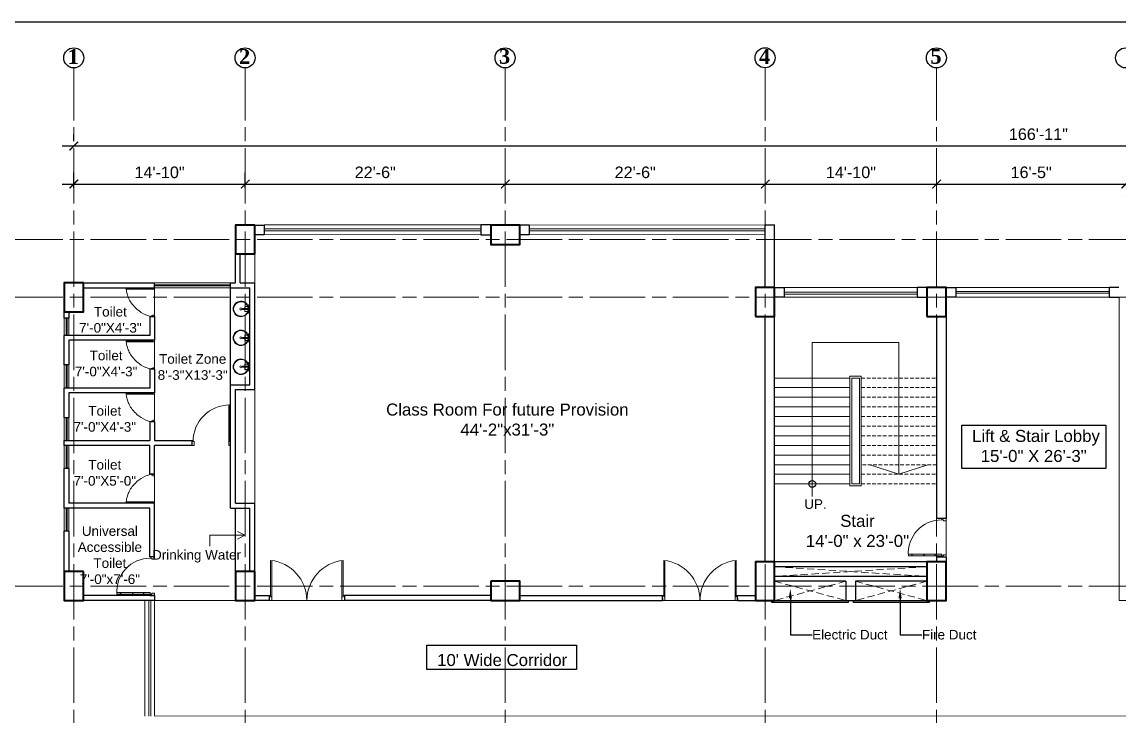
# Model space of a CAD drawing. Header units: inches. Extents: x -12 to 20935469, y -1604 to 24729220.
# Drawn here: x 20831996 to 20833136, y 24704320 to 24705041 of the extents above; entities that cross this region are included whole.
import ezdxf
from ezdxf import colors
from ezdxf.entities.mleader import LeaderData, LeaderLine
from ezdxf.math import Vec2, Vec3

# ---------------------------------------------------------------- set-up
doc = ezdxf.new("R2010")
doc.units = ezdxf.units.IN
doc.header["$LTSCALE"] = 0.03
doc.header["$MEASUREMENT"] = 0
doc.header["$PDMODE"] = 32
doc.header["$PDSIZE"] = 15
doc.linetypes.add('ACAD_ISO08W100', pattern=[36, 24, -3, 6, -3])
doc.linetypes.add('DASHED2', pattern=[0.375, 0.25, -0.125])
for name, color, linetype, lineweight in [('column', 1, 'Continuous', 40), ('Dim Line', 252, 'Continuous', 13), ('Door', 7, 'Continuous', 18), ('Dot', 253, 'Continuous', 0), ('Gas', 21, 'Continuous', 5), ('Glass Line', 252, 'Continuous', 9), ('Grid Line', 252, 'Continuous', 18), ('Hatch', 253, 'Continuous', 15), ('Main Wall', 7, 'Continuous', 30), ('RAIL', 23, 'Continuous', 13), ('STAIR', 46, 'Continuous', 15), ('TOILET FIXTURE', 142, 'Continuous', 5), ('wind.', 150, 'Continuous', 20)]:
    doc.layers.add(name, color=color, linetype=linetype, lineweight=lineweight)
doc.layers.add('TEXT', color=7, linetype='Continuous')
doc.styles.add('2', font='swisscl.ttf')
doc.styles.add('RomanS', font='arial.ttf', dxfattribs={"height": 12})
doc.styles.get("Standard").update_dxf_attribs({"font": 'timesbd.ttf'})
doc.dimstyles.new('Aec_Arch_I', dxfattribs={"dimscale": 96, "dimtxt": 12, "dimasz": 0.09375, "dimexe": 0.125, "dimexo": 0.125, "dimgap": 0.0625, "dimtad": 1, "dimdec": 0, "dimzin": 3, "dimdsep": 46, "dimlunit": 4, "dimtxsty": 'RomanS', "dimblk1": 'ARCHTICK', "dimblk2": 'ARCHTICK', "dimsah": 1, "dimcen": 0.09375, "dimdle": 0.125, "dimadec": 0, "dimazin": 0, "dimtfac": 0.75, "dimtdec": 0, "dimtmove": 2, "dimatfit": 3, "dimldrblk": 'ARCHTICK', "dimfxl": 1, "dimfrac": 1, "dimtolj": 1, "dimtzin": 0, "dimarcsym": 0})

# ---------------------------------------------------------------- blocks, each defined once
blk = doc.blocks.new('_ArchTick')
at = {"color": 0, "linetype": 'ByBlock', "lineweight": 35, "const_width": 0.15}
blk.add_lwpolyline([(-0.5, -0.5), (0.5, 0.5)], dxfattribs=at)
blk = doc.blocks.new('*D14')
at = {"layer": 'Defpoints', "color": 0, "transparency": 16777216}
for p in [(20831126.3, 24724578.2), (20830948.3, 24724562.3), (20831126.3, 24724562.3)]:
    blk.add_point(p, dxfattribs=at)
at = {"layer": 'Dim Line', "color": 0, "lineweight": -2, "transparency": 16777216}
for p, q in [((20830948.3, 24724574.3), (20830948.3, 24724590.2)), ((20831126.3, 24724574.3), (20831126.3, 24724590.2)), ((20830936.3, 24724578.2), (20831138.3, 24724578.2))]:
    blk.add_line(p, q, dxfattribs=at)
at = {"layer": 'Dim Line', "color": 0, "lineweight": -2, "transparency": 16777216, "xscale": 9, "yscale": 9, "zscale": 9, "rotation": 180}
blk.add_blockref('_ArchTick', (20830948.3, 24724578.2), dxfattribs=at)
at = {"layer": 'Dim Line', "color": 0, "lineweight": -2, "transparency": 16777216, "xscale": 9, "yscale": 9, "zscale": 9}
blk.add_blockref('_ArchTick', (20831126.3, 24724578.2), dxfattribs=at)
at = {"layer": 'Dim Line', "color": 0, "transparency": 16777216, "insert": (20831037.3, 24724590.3), "char_height": 12, "attachment_point": 5, "style": 'RomanS'}
blk.add_mtext('\\A1;14\'-10"', dxfattribs=at)
blk = doc.blocks.new('*D7')
at = {"layer": 'Defpoints', "color": 0, "transparency": 16777216}
for p in [(20831396.3, 24724578.2), (20831396.3, 24724578.2), (20831126.3, 24724562.3)]:
    blk.add_point(p, dxfattribs=at)
at = {"layer": 'Dim Line', "color": 0, "lineweight": -2, "transparency": 16777216}
for p, q in [((20831126.3, 24724574.3), (20831126.3, 24724590.2)), ((20831114.3, 24724578.2), (20831408.3, 24724578.2))]:
    blk.add_line(p, q, dxfattribs=at)
at = {"layer": 'Dim Line', "color": 0, "lineweight": -2, "transparency": 16777216, "xscale": 9, "yscale": 9, "zscale": 9, "rotation": 180}
blk.add_blockref('_ArchTick', (20831126.3, 24724578.2), dxfattribs=at)
at = {"layer": 'Dim Line', "color": 0, "lineweight": -2, "transparency": 16777216, "xscale": 9, "yscale": 9, "zscale": 9}
blk.add_blockref('_ArchTick', (20831396.3, 24724578.2), dxfattribs=at)
at = {"layer": 'Dim Line', "color": 0, "transparency": 16777216, "insert": (20831261.3, 24724590.3), "char_height": 12, "attachment_point": 5, "style": 'RomanS'}
blk.add_mtext('\\A1;22\'-6"', dxfattribs=at)
blk = doc.blocks.new('*D8')
at = {"layer": 'Defpoints', "color": 0, "transparency": 16777216}
for p in [(20831396.3, 24724578.2), (20831666.3, 24724578.2), (20831666.3, 24724578.2)]:
    blk.add_point(p, dxfattribs=at)
at = {"layer": 'Dim Line', "color": 0, "lineweight": -2, "transparency": 16777216}
blk.add_line((20831384.3, 24724578.2), (20831678.3, 24724578.2), dxfattribs=at)
at = {"layer": 'Dim Line', "color": 0, "lineweight": -2, "transparency": 16777216, "xscale": 9, "yscale": 9, "zscale": 9, "rotation": 180}
blk.add_blockref('_ArchTick', (20831396.3, 24724578.2), dxfattribs=at)
at = {"layer": 'Dim Line', "color": 0, "lineweight": -2, "transparency": 16777216, "xscale": 9, "yscale": 9, "zscale": 9}
blk.add_blockref('_ArchTick', (20831666.3, 24724578.2), dxfattribs=at)
at = {"layer": 'Dim Line', "color": 0, "transparency": 16777216, "insert": (20831531.3, 24724590.3), "char_height": 12, "attachment_point": 5, "style": 'RomanS'}
blk.add_mtext('\\A1;22\'-6"', dxfattribs=at)
blk = doc.blocks.new('*D9')
at = {"layer": 'Defpoints', "color": 0, "transparency": 16777216}
for p in [(20831666.3, 24724578.2), (20831844.3, 24724578.2), (20831844.3, 24724578.2)]:
    blk.add_point(p, dxfattribs=at)
at = {"layer": 'Dim Line', "color": 0, "lineweight": -2, "transparency": 16777216}
blk.add_line((20831654.3, 24724578.2), (20831856.3, 24724578.2), dxfattribs=at)
at = {"layer": 'Dim Line', "color": 0, "lineweight": -2, "transparency": 16777216, "xscale": 9, "yscale": 9, "zscale": 9, "rotation": 180}
blk.add_blockref('_ArchTick', (20831666.3, 24724578.2), dxfattribs=at)
at = {"layer": 'Dim Line', "color": 0, "lineweight": -2, "transparency": 16777216, "xscale": 9, "yscale": 9, "zscale": 9}
blk.add_blockref('_ArchTick', (20831844.3, 24724578.2), dxfattribs=at)
at = {"layer": 'Dim Line', "color": 0, "transparency": 16777216, "insert": (20831755.3, 24724590.3), "char_height": 12, "attachment_point": 5, "style": 'RomanS'}
blk.add_mtext('\\A1;14\'-10"', dxfattribs=at)
blk = doc.blocks.new('*D21')
at = {"layer": 'Defpoints', "color": 0, "transparency": 16777216}
for p in [(20831844.3, 24724578.2), (20832040.8, 24724578.2), (20832040.8, 24724578.2)]:
    blk.add_point(p, dxfattribs=at)
at = {"layer": 'Dim Line', "color": 0, "lineweight": -2, "transparency": 16777216}
for p, q in [((20831832.3, 24724578.2), (20832052.8, 24724578.2)), ((20831844.3, 24724566.2), (20831844.3, 24724566.2)), ((20832040.8, 24724566.2), (20832040.8, 24724566.2))]:
    blk.add_line(p, q, dxfattribs=at)
at = {"layer": 'Dim Line', "color": 0, "lineweight": -2, "transparency": 16777216, "xscale": 9, "yscale": 9, "zscale": 9, "rotation": 180}
blk.add_blockref('_ArchTick', (20831844.3, 24724578.2), dxfattribs=at)
at = {"layer": 'Dim Line', "color": 0, "lineweight": -2, "transparency": 16777216, "xscale": 9, "yscale": 9, "zscale": 9}
blk.add_blockref('_ArchTick', (20832040.8, 24724578.2), dxfattribs=at)
at = {"layer": 'Dim Line', "color": 0, "transparency": 16777216, "insert": (20831942.5, 24724590.3), "char_height": 12, "attachment_point": 5, "style": 'RomanS'}
blk.add_mtext('\\A1;16\'-5"', dxfattribs=at)
blk = doc.blocks.new('*D22')
at = {"layer": 'Defpoints', "color": 0, "transparency": 16777216}
for p in [(20832040.8, 24724578.2), (20832166.8, 24724578.2), (20832166.8, 24724578.2)]:
    blk.add_point(p, dxfattribs=at)
at = {"layer": 'Dim Line', "color": 0, "lineweight": -2, "transparency": 16777216}
for p, q in [((20832028.8, 24724578.2), (20832178.8, 24724578.2)), ((20832040.8, 24724566.2), (20832040.8, 24724566.2)), ((20832166.8, 24724566.2), (20832166.8, 24724566.2))]:
    blk.add_line(p, q, dxfattribs=at)
at = {"layer": 'Dim Line', "color": 0, "lineweight": -2, "transparency": 16777216, "xscale": 9, "yscale": 9, "zscale": 9, "rotation": 180}
blk.add_blockref('_ArchTick', (20832040.8, 24724578.2), dxfattribs=at)
at = {"layer": 'Dim Line', "color": 0, "lineweight": -2, "transparency": 16777216, "xscale": 9, "yscale": 9, "zscale": 9}
blk.add_blockref('_ArchTick', (20832166.8, 24724578.2), dxfattribs=at)
at = {"layer": 'Dim Line', "color": 0, "transparency": 16777216, "insert": (20832103.8, 24724590.3), "char_height": 12, "attachment_point": 5, "style": 'RomanS'}
blk.add_mtext('\\A1;10\'-6"', dxfattribs=at)
blk = doc.blocks.new('*D13')
at = {"layer": 'Defpoints', "color": 0, "transparency": 16777216}
for p in [(20832951.8, 24724617.8), (20830948.3, 24724610.7), (20832951.8, 24724610.7)]:
    blk.add_point(p, dxfattribs=at)
at = {"layer": 'Dim Line', "color": 0, "lineweight": -2, "transparency": 16777216}
for p, q in [((20830948.3, 24724622.7), (20830948.3, 24724629.8)), ((20832951.8, 24724622.7), (20832951.8, 24724629.8)), ((20830936.3, 24724617.8), (20832963.8, 24724617.8))]:
    blk.add_line(p, q, dxfattribs=at)
at = {"layer": 'Dim Line', "color": 0, "lineweight": -2, "transparency": 16777216, "xscale": 9, "yscale": 9, "zscale": 9, "rotation": 180}
blk.add_blockref('_ArchTick', (20830948.3, 24724617.8), dxfattribs=at)
at = {"layer": 'Dim Line', "color": 0, "lineweight": -2, "transparency": 16777216, "xscale": 9, "yscale": 9, "zscale": 9}
blk.add_blockref('_ArchTick', (20832951.8, 24724617.8), dxfattribs=at)
at = {"layer": 'Dim Line', "color": 0, "transparency": 16777216, "insert": (20831950, 24724629.9), "char_height": 12, "attachment_point": 5, "style": 'RomanS'}
blk.add_mtext('\\A1;166\'-11"', dxfattribs=at)
blk = doc.blocks.new('Door_45')
at = {"layer": 'Door'}
for p, q in [((1.5, 5), (1.5, 44)), ((1.5, 40), (2.2, 40)), ((2.2, 40), (2.2, 39.5)), ((2.2, 39.5), (2.7, 39.5)), ((2.7, 39.5), (2.7, 40)), ((2.7, 40), (3.5, 40)), ((3.5, 44), (3.5, 5)), ((1.5, 25.8), (2.2, 25.8)), ((2.2, 25.8), (2.2, 25.3)), ((2.7, 25.8), (3.5, 25.8)), ((2.7, 25.3), (2.7, 25.8)), ((2.2, 25.3), (2.7, 25.3)), ((2.2, 12.6), (2.2, 13.1)), ((2.2, 13.1), (2.7, 13.1)), ((2.7, 13.1), (2.7, 12.6)), ((0, 0), (0, 5)), ((0, 5), (1.5, 5)), ((1.5, 12.6), (2.2, 12.6)), ((3.5, 5), (1.5, 5)), ((1.5, 5), (1.5, 3)), ((1.5, 3), (2.5, 3)), ((2.5, 3), (2.5, 0)), ((2.7, 12.6), (3.5, 12.6)), ((42.5, 3), (42.5, 0)), ((43.5, 3), (42.5, 3)), ((45, 5), (43.5, 5)), ((43.5, 5), (43.5, 3)), ((45, 0), (45, 5)), ((2.5, 0), (0, 0)), ((42.5, 0), (45, 0))]:
    blk.add_line(p, q, dxfattribs=at)
blk.add_arc((4.7, 5.3), 38.8, 359.6233, 94.6685, dxfattribs=at)
blk = doc.blocks.new('sssss-flat-876')
at = {"layer": 'Door', "linetype": 'Continuous', "ltscale": 3}
blk.add_line((3666.5, 84027.2), (3666.5, 84055.7), dxfattribs=at)
at = {"layer": 'Door', "linetype": 'Continuous', "ltscale": 3, "extrusion": (-7.21527e-09, -3.35624e-18, 1), "elevation": 0}
for points in [[(3666.5, 84057.2), (3666.5, 84055.7), (3668.4, 84055.7), (3668.4, 84056.5), (3670.2, 84056.5), (3670.2, 84057.2)], [(3668.4, 84055.7), (3696.2, 84055.7), (3696.2, 84056.5), (3668.4, 84056.5)]]:
    blk.add_lwpolyline(points, close=True, dxfattribs=at)
at = {"layer": 'Door', "linetype": 'Continuous', "ltscale": 3, "flags": 128}
blk.add_lwpolyline([(3670.2, 84027.2, 0.04096), (3675.5, 84028.9, 0.082496), (3684.9, 84034.8, 0.052187), (3689.7, 84040, 0.043988), (3692.9, 84045, 0.036571), (3694.8, 84049.6, 0.034751), (3695.9, 84054.2, 0.011435), (3696.2, 84055.7)], format="xyb", dxfattribs=at)
at = {"layer": 'Door', "linetype": 'Continuous', "ltscale": 3}
blk.add_lwpolyline([(3666.5, 84027.2), (3666.5, 84028.7), (3668.4, 84028.7), (3668.4, 84027.9), (3670.2, 84027.9), (3670.2, 84027.2)], close=True, dxfattribs=at)
blk = doc.blocks.new('7-flat-72')
at = {"layer": 'Glass Line', "color": 8, "ltscale": 20}
for p, q in [((-64478.7, 376960.5), (-64480.3, 376960.5)), ((-64480.3, 376959.5), (-64480.3, 376960.5)), ((-64480.3, 376959.5), (-64480.3, 376960.5)), ((-64480.1, 376959.5), (-64480.1, 376960.5)), ((-64479.9, 376959.5), (-64479.9, 376960.5)), ((-64479.5, 376959.5), (-64479.5, 376960.5)), ((-64479.1, 376959.5), (-64479.1, 376960.5)), ((-64478.9, 376959.5), (-64478.9, 376960.5)), ((-64478.8, 376959.5), (-64478.8, 376960.5)), ((-64478.7, 376959.5), (-64478.7, 376960.5)), ((-64476.6, 376959.4), (-64476.6, 376966.6)), ((-64475.5, 376966.6), (-64476.6, 376966.6)), ((-64475.5, 376959.4), (-64475.5, 376966.6)), ((-64473.3, 376960.5), (-64471.7, 376960.5)), ((-64473.3, 376959.5), (-64473.3, 376960.5)), ((-64473.3, 376959.5), (-64473.3, 376960.5)), ((-64473.1, 376959.5), (-64473.1, 376960.5)), ((-64472.9, 376959.5), (-64472.9, 376960.5)), ((-64472.5, 376959.5), (-64472.5, 376960.5)), ((-64472.1, 376959.5), (-64472.1, 376960.5)), ((-64471.9, 376959.5), (-64471.9, 376960.5)), ((-64471.8, 376959.5), (-64471.8, 376960.5)), ((-64471.7, 376959.5), (-64471.7, 376960.5)), ((-64478.7, 376959.5), (-64480.3, 376959.5)), ((-64480.3, 376959.1), (-64480.3, 376959.4)), ((-64478.7, 376959.4), (-64480.3, 376959.4)), ((-64478.7, 376959.1), (-64480.3, 376959.1)), ((-64480.2, 376959.4), (-64480.2, 376959.5)), ((-64478.9, 376959.4), (-64478.9, 376959.5)), ((-64478.7, 376959.1), (-64478.7, 376959.4)), ((-64475.1, 376959.4), (-64476.9, 376959.4)), ((-64476.9, 376959.1), (-64476.9, 376959.4)), ((-64475.1, 376959.1), (-64476.9, 376959.1)), ((-64475.1, 376959.1), (-64475.1, 376959.4)), ((-64473.3, 376959.5), (-64471.7, 376959.5)), ((-64473.3, 376959.1), (-64473.3, 376959.4)), ((-64473.3, 376959.4), (-64471.7, 376959.4)), ((-64473.3, 376959.1), (-64471.7, 376959.1)), ((-64473.1, 376959.4), (-64473.1, 376959.5)), ((-64471.9, 376959.4), (-64471.9, 376959.5)), ((-64471.7, 376959.1), (-64471.7, 376959.4))]:
    blk.add_line(p, q, dxfattribs=at)
blk.add_circle((-64476, 376968.4, 0), 1.08, dxfattribs=at)
for radius, start, end in [(8.1, 273.8334, 266.1883), (7.55, 274.115, 265.9068)]:
    blk.add_arc((-64476, 376968.4, 0), radius, start, end, dxfattribs=at)
blk = doc.blocks.new('SFSFSFS-flat-72')
at = {"layer": 'TOILET FIXTURE', "ltscale": 0.2}
blk.add_lwpolyline([(-3918.5, -3608.1), (-3918.5, -3602.7), (-3923.9, -3602.7), (-3923.9, -3608.1)], close=True, dxfattribs=at)
at = {"layer": 'TOILET FIXTURE', "ltscale": 20}
blk.add_blockref('7-flat-72', (60554.8, -380567.2), dxfattribs=at)
blk = doc.blocks.new('$D40')
at = {"layer": 'Door'}
for p, q in [((1, 4), (1, 42)), ((2, 0), (2, 42)), ((1, 5), (0, 5)), ((2, 0), (0, 0)), ((2, 4), (1, 4)), ((39, 4), (38, 4)), ((38, 4), (38, 0)), ((40, 0), (38, 0)), ((40, 5), (39, 5)), ((39, 5), (39, 4))]:
    blk.add_line(p, q, dxfattribs=at)
blk.add_arc((1, 4), 38, 0, 90, dxfattribs=at)
blk = doc.blocks.new('fff')
at = {"layer": 'Grid Line', "color": 252, "linetype": 'ACAD_ISO08W100', "lineweight": 9, "ltscale": 80, "true_color": 0x939598}
for p, q in [((20830948.3, 24723521.1), (20830948.3, 24724698.8)), ((20831126.3, 24723521.1), (20831126.3, 24724698.8)), ((20831396.3, 24723521.1), (20831396.3, 24724698.8)), ((20831666.3, 24723521.1), (20831666.3, 24724698.8)), ((20831844.3, 24723521.1), (20831844.3, 24724698.8)), ((20833096.9, 24724520.6), (20830726.1, 24724520.6)), ((20833096.9, 24724460.6), (20830726.1, 24724460.6)), ((20833096.9, 24724160.7), (20830726.1, 24724160.7))]:
    blk.add_line(p, q, dxfattribs=at)
at = {"layer": 'Dim Line'}
for base, p1, p2, picture, middle in [((20832951.7523, 24724617.8128), (20830948.3088, 24724610.7482), (20832951.7523, 24724610.7482), '*D13', (20831950.0306, 24724629.9397)), ((20831126.3, 24724578.2), (20830948.3, 24724562.3), (20831126.3, 24724562.3), '*D14', (20831037.3, 24724590.3)), ((20831396.3, 24724578.2), (20831126.3, 24724562.3), (20831396.3, 24724578.2), '*D7', (20831261.3, 24724590.3)), ((20831666.3, 24724578.2), (20831396.3, 24724578.2), (20831666.3, 24724578.2), '*D8', (20831531.3, 24724590.3)), ((20831844.3, 24724578.2), (20831666.3, 24724578.2), (20831844.3, 24724578.2), '*D9', (20831755.3, 24724590.3)), ((20832040.7792, 24724578.1666), (20831844.25, 24724578.1666), (20832040.7792, 24724578.1666), '*D21', (20831942.5146, 24724590.2934)), ((20832166.8, 24724578.2), (20832040.8, 24724578.2), (20832166.8, 24724578.2), '*D22', (20832103.8, 24724590.3))]:
    dim = blk.add_linear_dim(base=base, p1=p1, p2=p2, dimstyle='Aec_Arch_I', dxfattribs=at)
    dim.commit()
    dim.dimension.update_dxf_attribs({"geometry": picture, "text_midpoint": middle})

msp = doc.modelspace()

# ---------------------------------------------------------------- linework, layer by layer
for p, q in [((20832213.2, 24704664.3), (20832213.2, 24704765.2)), ((20832218.2, 24704470.4), (20832218.2, 24704536.4)), ((20832129.2, 24704445.6), (20832134.2, 24704445.6)), ((20832661.7, 24704442.9), (20832661.7, 24704440.4)), ((20832739.7, 24704442.9), (20832739.7, 24704440.4))]:
    msp.add_line(p, q)
for points in [[(20832972.7, 24704622.6), (20833122.3, 24704622.6), (20833122.3, 24704577.4), (20832972.7, 24704577.4)], [(20832775.2, 24704440.4), (20832854.4, 24704440.4), (20832854.4, 24704438.4), (20832775.2, 24704438.4)], [(20832860.2, 24704440.4), (20832938.5, 24704440.4), (20832938.5, 24704438.4), (20832860.2, 24704438.4)], [(20832416.9, 24704394.1), (20832572.4, 24704394.1), (20832572.4, 24704368.8), (20832416.9, 24704368.8)]]:
    msp.add_lwpolyline(points, close=True)
msp.add_circle((20832817.2, 24704561.4), 3.61)
at = {"layer": 'column', "lineweight": 40, "ltscale": 20}
for points in [[(20832238.2, 24704830.2), (20832218.2, 24704830.2), (20832218.2, 24704800.2), (20832238.2, 24704800.2)], [(20832483.4, 24704830.2), (20832483.4, 24704810.2), (20832513.4, 24704810.2), (20832513.4, 24704830.2)], [(20832060.3, 24704770.2), (20832040.3, 24704770.2), (20832040.3, 24704740.2), (20832060.3, 24704740.2)], [(20832758.2, 24704735.4), (20832778.2, 24704735.4), (20832778.2, 24704765.4), (20832758.2, 24704765.4)], [(20832936.2, 24704735.4), (20832956.2, 24704735.4), (20832956.2, 24704765.4), (20832936.2, 24704765.4)], [(20832060.3, 24704470.4), (20832040.3, 24704470.4), (20832040.3, 24704440.4), (20832060.3, 24704440.4)], [(20832238.2, 24704470.4), (20832218.2, 24704470.4), (20832218.2, 24704440.4), (20832238.2, 24704440.4)], [(20832758.2, 24704440.4), (20832778.2, 24704440.4), (20832778.2, 24704480.4), (20832758.2, 24704480.4)], [(20832936.2, 24704440.4), (20832956.2, 24704440.4), (20832956.2, 24704480.4), (20832936.2, 24704480.4)], [(20832483.4, 24704460.4), (20832483.4, 24704440.4), (20832513.4, 24704440.4), (20832513.4, 24704460.4)]]:
    msp.add_lwpolyline(points, close=True, dxfattribs=at)
at = {"layer": 'Defpoints'}
msp.add_lwpolyline([(20831795.7, 24705041.1), (20834234.6, 24705041.1), (20834234.6, 24703582.6), (20831795.7, 24703582.6)], close=True, dxfattribs=at)
at = {"layer": 'Door'}
for p, q in [((20832254.7, 24704444.1), (20832254.7, 24704482)), ((20832256, 24704440.4), (20832256, 24704482)), ((20832328.8, 24704440.4), (20832328.8, 24704482)), ((20832330.1, 24704444.1), (20832330.1, 24704482)), ((20832663, 24704444.1), (20832663, 24704482)), ((20832664.3, 24704440.4), (20832664.3, 24704482)), ((20832737.1, 24704440.4), (20832737.1, 24704482)), ((20832738.4, 24704444.1), (20832738.4, 24704482)), ((20832254.7, 24704445.4), (20832253.4, 24704445.4)), ((20832256, 24704440.4), (20832253.4, 24704440.4)), ((20832256, 24704444.1), (20832254.7, 24704444.1)), ((20832328.8, 24704444.1), (20832330.1, 24704444.1)), ((20832328.8, 24704440.4), (20832331.4, 24704440.4)), ((20832330.1, 24704445.4), (20832331.4, 24704445.4)), ((20832663, 24704445.4), (20832661.7, 24704445.4)), ((20832664.3, 24704440.4), (20832661.7, 24704440.4)), ((20832664.3, 24704444.1), (20832663, 24704444.1)), ((20832737.1, 24704444.1), (20832738.4, 24704444.1)), ((20832737.1, 24704440.4), (20832739.7, 24704440.4)), ((20832738.4, 24704445.4), (20832739.7, 24704445.4))]:
    msp.add_line(p, q, dxfattribs=at)
for centre, start, end in [((20832250.1, 24704440), 0.5906, 83.7783), ((20832334.7, 24704440), 96.2217, 179.4094), ((20832658.4, 24704440), 0.5906, 83.7783), ((20832742.9, 24704440), 96.2217, 179.4094)]:
    msp.add_arc(centre, 42.3, start, end, dxfattribs=at)
at = {"layer": 'Dot', "linetype": 'DASHED2', "lineweight": 0, "ltscale": 1000}
for p, q in [((20832778.2, 24704475.4), (20832936.2, 24704465.4)), ((20832936.2, 24704475.4), (20832778.2, 24704465.4)), ((20832852.2, 24704460.4), (20832778.2, 24704440.4)), ((20832778.2, 24704460.4), (20832852.2, 24704440.4)), ((20832862.2, 24704460.4), (20832936.2, 24704440.4)), ((20832936.2, 24704460.4), (20832862.2, 24704440.4))]:
    msp.add_line(p, q, dxfattribs=at)
at = {"layer": 'Gas', "color": 0, "lineweight": 5}
for points in [[(20832868.2, 24704559.4), (20832856.2, 24704559.4), (20832856.2, 24704673.4), (20832868.2, 24704673.4)], [(20832866.2, 24704561.4), (20832858.2, 24704561.4), (20832858.2, 24704671.4), (20832866.2, 24704671.4)]]:
    msp.add_lwpolyline(points, close=True, dxfattribs=at)
at = {"layer": 'Hatch', "lineweight": 5}
for p, q in [((20832238.2, 24704770.2), (20832238.2, 24704800.2)), ((20832238.2, 24704541.4), (20832238.2, 24704659.3))]:
    msp.add_line(p, q, dxfattribs=at)
at = {"layer": 'Hatch', "lineweight": 0}
msp.add_lwpolyline([(20833969.9, 24704320.4), (20833969.7, 24704440.5), (20833885.8, 24704440.4), (20833135.9, 24704440.4), (20833135.9, 24704755.4), (20832956.2, 24704755.2), (20832956.2, 24704440.4), (20832134.2, 24704440.5), (20832134.2, 24704320.5)], close=True, dxfattribs=at)
at = {"layer": 'Main Wall', "lineweight": 30}
for p, q in [((20832768.2, 24704830.3), (20832778.2, 24704830.3)), ((20832768.2, 24704765.4), (20832768.2, 24704830.3)), ((20832778.2, 24704765.4), (20832778.2, 24704830.3)), ((20832218.2, 24704770.2), (20832218.2, 24704800.2)), ((20832223.2, 24704770.2), (20832223.2, 24704800.2)), ((20832768.2, 24704784.3), (20832768.2, 24704784.3)), ((20832768.2, 24704778.3), (20832768.2, 24704778.3)), ((20832060.3, 24704770.2), (20832134.2, 24704770.2)), ((20832134.2, 24704765.2), (20832134.2, 24704770.2)), ((20832213.2, 24704770.2), (20832218.2, 24704770.2)), ((20832213.2, 24704765.2), (20832213.2, 24704770.2)), ((20832223.2, 24704770.2), (20832238.2, 24704770.2)), ((20832238.2, 24704659.3), (20832238.2, 24704770.2)), ((20832060.3, 24704765.2), (20832134.2, 24704765.2)), ((20832213.2, 24704765.2), (20832233.2, 24704765.2)), ((20832233.2, 24704664.3), (20832233.2, 24704765.2)), ((20832778.2, 24704480.4), (20832778.2, 24704755.4)), ((20832040.3, 24704733.6), (20832040.3, 24704740.2)), ((20832129.2, 24704735.2), (20832134.2, 24704735.2)), ((20832129.2, 24704735.2), (20832129.2, 24704715.6)), ((20832768.2, 24704480.4), (20832768.2, 24704735.4)), ((20832946.2, 24704735.4), (20832946.2, 24704525.4)), ((20832956.2, 24704735.4), (20832956.2, 24704525.4)), ((20832129.2, 24704715.6), (20832040.3, 24704715.6)), ((20832040.3, 24704685), (20832040.3, 24704715.6)), ((20832134.2, 24704710.6), (20832045.3, 24704710.6)), ((20832129.2, 24704680.6), (20832129.2, 24704661)), ((20832134.2, 24704680.6), (20832129.2, 24704680.6)), ((20832213.2, 24704606.4), (20832213.2, 24704664.3)), ((20832213.2, 24704664.3), (20832233.2, 24704664.3)), ((20832129.2, 24704661), (20832040.3, 24704661)), ((20832040.3, 24704630.4), (20832040.3, 24704661)), ((20832134.2, 24704656), (20832045.3, 24704656)), ((20832045.3, 24704656), (20832045.3, 24704630.4)), ((20832218.2, 24704541.4), (20832218.2, 24704659.3)), ((20832218.2, 24704659.3), (20832238.2, 24704659.3)), ((20832040.3, 24704630.4), (20832045.3, 24704630.4)), ((20832134.2, 24704626), (20832129.2, 24704626)), ((20832040.3, 24704606.4), (20832129.2, 24704606.4)), ((20832040.3, 24704601.4), (20832040.3, 24704606.4)), ((20832173.2, 24704601.4), (20832173.2, 24704606.4)), ((20832213.2, 24704536.4), (20832213.2, 24704606.4)), ((20832129.2, 24704601.4), (20832040.3, 24704601.4)), ((20832129.2, 24704571.4), (20832129.2, 24704601.4)), ((20832134.2, 24704571.4), (20832134.2, 24704601.4)), ((20832173.2, 24704601.4), (20832134.2, 24704601.4)), ((20832045.3, 24704577.4), (20832040.3, 24704577.4)), ((20832040.3, 24704536.4), (20832040.3, 24704577.4)), ((20832045.3, 24704577.4), (20832045.3, 24704541.4)), ((20832134.2, 24704571.4), (20832129.2, 24704571.4)), ((20832134.2, 24704541.4), (20832045.3, 24704541.4)), ((20832134.2, 24704485.6), (20832134.2, 24704541.4)), ((20832218.2, 24704541.4), (20832238.2, 24704541.4)), ((20832238.2, 24704470.4), (20832238.2, 24704541.4)), ((20832129.2, 24704536.4), (20832040.3, 24704536.4)), ((20832129.2, 24704485.6), (20832129.2, 24704536.4)), ((20832213.2, 24704536.4), (20832233.2, 24704536.4)), ((20832233.2, 24704470.4), (20832233.2, 24704536.4)), ((20832956.2, 24704525.4), (20832946.2, 24704525.4)), ((20832040.3, 24704470.4), (20832040.3, 24704512.4)), ((20832045.3, 24704512.4), (20832040.3, 24704512.4)), ((20832045.3, 24704512.4), (20832045.3, 24704470.4)), ((20832134.2, 24704485.6), (20832129.2, 24704485.6)), ((20832946.2, 24704485.4), (20832946.2, 24704480.4)), ((20832956.2, 24704485.4), (20832946.2, 24704485.4)), ((20832956.2, 24704485.4), (20832956.2, 24704480.4)), ((20832936.2, 24704480.4), (20832778.2, 24704480.4)), ((20832936.2, 24704475.4), (20832778.2, 24704475.4)), ((20832936.2, 24704465.4), (20832778.2, 24704465.4)), ((20832852.2, 24704460.4), (20832778.2, 24704460.4)), ((20832852.2, 24704460.4), (20832852.2, 24704440.4)), ((20832936.2, 24704460.4), (20832862.2, 24704460.4)), ((20832862.2, 24704460.4), (20832862.2, 24704440.4)), ((20832134.2, 24704445.6), (20832060.3, 24704445.6)), ((20832134.2, 24704440.5), (20832060.3, 24704440.5)), ((20832134.2, 24704445.6), (20832134.2, 24704440.5)), ((20832238.4, 24704445.4), (20832253.4, 24704445.4)), ((20832253.4, 24704440.4), (20832238.4, 24704440.4)), ((20832253.4, 24704445.4), (20832253.4, 24704440.4)), ((20832483.4, 24704445.4), (20832331.4, 24704445.4)), ((20832331.4, 24704445.4), (20832331.4, 24704440.4)), ((20832483.4, 24704440.4), (20832331.4, 24704440.4)), ((20832513.4, 24704445.4), (20832661.7, 24704445.4)), ((20832513.4, 24704440.4), (20832661.7, 24704440.4)), ((20832661.7, 24704440.4), (20832661.7, 24704445.4)), ((20832739.7, 24704440.4), (20832739.7, 24704445.4)), ((20832739.7, 24704445.4), (20832758.2, 24704445.4)), ((20832739.7, 24704440.4), (20832758.2, 24704440.4)), ((20832852.2, 24704440.4), (20832862.2, 24704440.4))]:
    msp.add_line(p, q, dxfattribs=at)
for points in [[(20832238.2, 24704830.2), (20832248.2, 24704830.2), (20832248.2, 24704820.2), (20832238.2, 24704820.2)], [(20832483.2, 24704830.3), (20832473.2, 24704830.3), (20832473.2, 24704820.2), (20832483.2, 24704820.2)], [(20832513.2, 24704830.3), (20832523.2, 24704830.3), (20832523.2, 24704820.2), (20832513.2, 24704820.2)], [(20832778.2, 24704765.4), (20832788.2, 24704765.4), (20832788.2, 24704755.4), (20832778.2, 24704755.4)], [(20832936.2, 24704765.4), (20832926.2, 24704765.4), (20832926.2, 24704755.4), (20832936.2, 24704755.4)], [(20832956.2, 24704765.4), (20832966.2, 24704765.4), (20832966.2, 24704755.4), (20832956.2, 24704755.4)], [(20833135.7, 24704765.4), (20833125.7, 24704765.4), (20833125.7, 24704755.4), (20833135.7, 24704755.4)], [(20832045.3, 24704733.6), (20832040.3, 24704733.6)], [(20832045.3, 24704740.2), (20832045.3, 24704733.6)], [(20832134.2, 24704735.2), (20832134.2, 24704710.6)], [(20832045.3, 24704710.6), (20832045.3, 24704685)], [(20832045.3, 24704685), (20832040.3, 24704685)], [(20832134.2, 24704680.6), (20832134.2, 24704656)], [(20832129.2, 24704626), (20832129.2, 24704606.4)], [(20832134.2, 24704626), (20832134.2, 24704606.4)], [(20832134.2, 24704606.4), (20832173.2, 24704606.4)]]:
    msp.add_lwpolyline(points, dxfattribs=at)
at = {"layer": 'RAIL', "lineweight": 9}
for p, q in [((20832817.2, 24704548.3), (20832817.2, 24704708.4)), ((20832817.2, 24704708.4), (20832907.2, 24704708.4)), ((20832907.2, 24704708.4), (20832907.2, 24704571.4)), ((20832877.2, 24704581.4), (20832907.2, 24704571.4)), ((20832907.2, 24704571.4), (20832937.2, 24704581.4))]:
    msp.add_line(p, q, dxfattribs=at)
at = {"layer": 'STAIR', "color": 32, "lineweight": 5}
for p, q in [((20832778.2, 24704671.4), (20832856.2, 24704671.4)), ((20832778.2, 24704661.4), (20832856.2, 24704661.4)), ((20832778.2, 24704651.4), (20832856.2, 24704651.4)), ((20832778.2, 24704641.4), (20832856.2, 24704641.4)), ((20832778.2, 24704631.4), (20832856.2, 24704631.4)), ((20832778.2, 24704621.4), (20832856.2, 24704621.4)), ((20832778.2, 24704611.4), (20832856.2, 24704611.4)), ((20832778.2, 24704601.4), (20832856.2, 24704601.4)), ((20832778.2, 24704591.4), (20832856.2, 24704591.4)), ((20832778.2, 24704581.4), (20832856.2, 24704581.4)), ((20832778.2, 24704571.4), (20832856.2, 24704571.4)), ((20832778.2, 24704561.4), (20832856.2, 24704561.4))]:
    msp.add_line(p, q, dxfattribs=at)
at = {"layer": 'STAIR', "color": 32, "linetype": 'DASHED2', "lineweight": 5, "ltscale": 500}
for p, q in [((20832868.2, 24704671.4), (20832946.2, 24704671.4)), ((20832868.2, 24704661.4), (20832946.2, 24704661.4)), ((20832868.2, 24704651.4), (20832946.2, 24704651.4)), ((20832868.2, 24704641.4), (20832946.2, 24704641.4)), ((20832868.2, 24704631.4), (20832946.2, 24704631.4)), ((20832868.2, 24704621.4), (20832946.2, 24704621.4)), ((20832868.2, 24704611.4), (20832946.2, 24704611.4)), ((20832868.2, 24704601.4), (20832946.2, 24704601.4)), ((20832868.2, 24704591.4), (20832946.2, 24704591.4)), ((20832946.2, 24704581.4), (20832868.2, 24704581.4)), ((20832886.2, 24704581.4), (20832946.2, 24704581.4)), ((20832868.2, 24704571.4), (20832946.2, 24704571.4)), ((20832868.2, 24704561.4), (20832946.2, 24704561.4))]:
    msp.add_line(p, q, dxfattribs=at)
at = {"layer": 'STAIR', "color": 253, "lineweight": 5}
for p, q in [((20832227.9, 24704508.1), (20832191.6, 24704508.1)), ((20832191.6, 24704508.1), (20832191.6, 24704496.9)), ((20832227.9, 24704508.1), (20832220.5, 24704512.1)), ((20832227.9, 24704508.1), (20832220.5, 24704504.1))]:
    msp.add_line(p, q, dxfattribs=at)
at = {"layer": 'TEXT'}
for centre in [(20832050.3, 24705003.8), (20832228.2, 24705003.8), (20832498.2, 24705003.8), (20832768.2, 24705003.9), (20832946.2, 24705003.8), (20833142.7, 24705003.8)]:
    msp.add_circle(centre, 10.4, dxfattribs=at)
at = {"layer": 'wind.'}
for p, q in [((20832473.2, 24704830.3), (20832248.2, 24704830.3)), ((20832248.2, 24704826.3), (20832473.2, 24704826.3)), ((20832248.2, 24704824.3), (20832473.2, 24704824.3)), ((20832523.2, 24704830.3), (20832768.2, 24704830.2)), ((20832523.2, 24704826.3), (20832768.2, 24704826.3)), ((20832523.2, 24704824.3), (20832768.2, 24704824.3)), ((20832248.2, 24704820.2), (20832473.2, 24704820.3)), ((20832523.2, 24704820.3), (20832768.2, 24704820.2)), ((20832134.2, 24704770.2), (20832213.2, 24704770.2)), ((20832134.2, 24704768.2), (20832213.2, 24704768.2)), ((20832134.2, 24704767.2), (20832213.2, 24704767.2)), ((20832788.2, 24704765.4), (20832926.2, 24704765.4)), ((20832134.2, 24704765.2), (20832213.2, 24704765.2)), ((20832788.2, 24704760.4), (20832926.2, 24704760.4)), ((20832788.2, 24704758.4), (20832926.2, 24704758.4)), ((20832788.2, 24704755.4), (20832926.2, 24704755.4)), ((20832040.3, 24704733.6), (20832040.3, 24704715.6)), ((20832042.3, 24704733.6), (20832042.3, 24704715.6)), ((20832043.3, 24704733.6), (20832043.3, 24704715.6)), ((20832045.3, 24704733.6), (20832045.3, 24704715.6)), ((20832040.3, 24704685), (20832040.3, 24704661)), ((20832042.3, 24704685), (20832042.3, 24704661)), ((20832043.3, 24704685), (20832043.3, 24704661)), ((20832045.3, 24704685), (20832045.3, 24704661)), ((20832040.3, 24704606.4), (20832040.3, 24704630.4)), ((20832042.3, 24704606.4), (20832042.3, 24704630.4)), ((20832043.3, 24704606.4), (20832043.3, 24704630.4)), ((20832045.3, 24704606.4), (20832045.3, 24704630.4)), ((20832040.3, 24704577.4), (20832040.3, 24704601.4)), ((20832042.3, 24704577.4), (20832042.3, 24704601.4)), ((20832043.3, 24704577.4), (20832043.3, 24704601.4)), ((20832045.3, 24704577.4), (20832045.3, 24704601.4)), ((20832124.2, 24704320.4), (20832124.2, 24704440.5)), ((20832128.2, 24704320.4), (20832128.2, 24704440.5)), ((20832130.2, 24704320.4), (20832130.2, 24704440.5)), ((20832134.2, 24704320.4), (20832134.2, 24704440.5))]:
    msp.add_line(p, q, dxfattribs=at)
at = {"layer": 'wind.', "lineweight": 5}
for p, q in [((20832966.2, 24704765.4), (20833125.7, 24704765.4)), ((20832966.2, 24704761.4), (20833125.7, 24704761.4)), ((20832966.2, 24704759.4), (20833125.7, 24704759.4)), ((20832966.2, 24704755.4), (20833135.7, 24704755.4)), ((20832040.3, 24704512.4), (20832040.3, 24704536.4)), ((20832042.3, 24704512.4), (20832042.3, 24704536.4)), ((20832043.3, 24704512.4), (20832043.3, 24704536.4)), ((20832045.3, 24704512.4), (20832045.3, 24704536.4))]:
    msp.add_line(p, q, dxfattribs=at)

# ---------------------------------------------------------------- block references
msp.add_blockref('fff', (1102.1, -19705.4))
at = {"layer": 'Door', "ltscale": 20, "xscale": -1}
for p in [(20835800.8, 24620708), (20835800.8, 24620653.4), (20835800.8, 24620598.8)]:
    msp.add_blockref('sssss-flat-876', p, dxfattribs=at)
at = {"layer": 'Door', "xscale": -1}
msp.add_blockref('$D40', (20832213.2, 24704601.4), dxfattribs=at)
at = {"layer": 'Door', "ltscale": 20, "rotation": 180}
msp.add_blockref('sssss-flat-876', (20835800.8, 24788598.6), dxfattribs=at)
at = {"layer": 'Door', "color": 250, "ltscale": 20, "xscale": 0.8888888888759539, "yscale": 0.8888888888759539, "zscale": 0.8888888888759539, "rotation": 90.00000000000001}
for p in [(20832956.2, 24704485.4), (20832134.2, 24704445.6)]:
    msp.add_blockref('Door_45', p, dxfattribs=at)
at = {"layer": 'TOILET FIXTURE', "ltscale": 20, "rotation": 90.00000000000001}
for p in [(20828625.1, 24708664.3), (20828625.1, 24708634.3), (20828625.1, 24708604.3)]:
    msp.add_blockref('SFSFSFS-flat-72', p, dxfattribs=at)

# ---------------------------------------------------------------- texts
at = {"layer": 'TEXT', "char_height": 15.44, "width": 227.458, "attachment_point": 8, "rotation": 0}
for s, insert in [('\\A1;1', (20832049.8, 24704997.5)), ('\\A1;2', (20832227.7, 24704997.5)), ('\\A1;3', (20832497.7, 24704997.5)), ('\\A1;4', (20832767.7, 24704997.6)), ('\\A1;5', (20832945.7, 24704997.5))]:
    msp.add_mtext(s, dxfattribs=dict(at, insert=insert))
at = {"layer": 'TEXT', "color": 30, "lineweight": 5, "ltscale": 20, "attachment_point": 2, "style": '2'}
for s, width, gutter_width, insert, char_height in [('{\\fArial|b0|i0|c0|p34;\\C0;Toilet \\P7\'-0"X4\'-3"}', 104.76, 0.5, (20832088.3, 24704745.2), 10), ('{\\fArial|b0|i0|c0|p34;\\C0;Toilet \\P7\'-0"X4\'-3"}', 104.76, 0.5, (20832083.9, 24704699.8), 10), ('{\\fArial|b0|i0|c0|p34;\\C0;Toilet Zone\\P8\'-3"X13\'-3"}', 104.76, 0.5, (20832173.8, 24704696.2), 10), ('\\pxsm1;{\\fArial|b0|i0|c0|p34;\\C0;Class Room For future Provision\\P44\'-2"x31\'-3"}', 289.483, 0.5, (20832500.6, 24704644.9), 12.476), ('\\pxsm1,qc;{\\fArial|b0|i0|c0|p34;\\C0; Lift & Stair Lobby\\P15\'-0" X 26\'-3" }', 146.388, 0.75, (20833047.2, 24704617.5), 12.476), ('{\\fArial|b0|i0|c0|p34;\\C0;UP.}', 104.76, 0.5, (20832820.6, 24704545.5), 10), ('\\pxsm1;{\\fArial|b0|i0|c0|p34;\\C0;Stair\\P14\'-0" x 23\'-0"  }', 114.807, 0.282, (20832864.2, 24704529.3), 12.476), ('{\\fArial|b0|i0|c0|p34;\\C0;Universal Accessible Toilet\\P7\'-0"x7\'-6"}', 89.095, 0.35, (20832087.8, 24704517.5), 10), ('\\pxsm1;{\\fArial|b0|i0|c0|p34;\\C0;Drinking Water }', 88.563, 0.282, (20832177.8, 24704492.8), 10), ("\\pxsm1,qc;{\\fArial|b0|i0|c0|p34;\\C0;10' Wide Corridor}", 227.89, 0.75, (20832495.2, 24704384.8), 12.476)]:
    msp.add_mtext_dynamic_manual_height_columns(s, width=width, gutter_width=gutter_width, heights=[0], dxfattribs=dict(at, insert=insert, char_height=char_height))
at = {"layer": 'wind.', "char_height": 10, "attachment_point": 2, "style": '2'}
for s, insert in [('{\\fArial|b0|i0|c0|p34;\\C0;Toilet \\P7\'-0"X4\'-3"}', (20832082.5, 24704642.3)), ('{\\fArial|b0|i0|c0|p34;\\C0;Toilet \\P7\'-0"X5\'-0"}', (20832082.5, 24704586.3))]:
    msp.add_mtext_dynamic_manual_height_columns(s, width=104.76, gutter_width=0.5, heights=[0], dxfattribs=dict(at, insert=insert))

# ---------------------------------------------------------------- leaders
at = {"layer": 'TEXT', "lineweight": 5, "ltscale": 20}
ml = msp.add_multileader_mtext('Standard', dxfattribs=at)
ml.set_content('{\\fArial|b0|i0|c0|p34;Electric Duct}', color=256)
ml.set_leader_properties()
ml.build(insert=Vec2(0, 0))
ml.multileader.update_dxf_attribs({"text_right_attachment_type": 6, "dogleg_length": 0.36, "arrow_head_size": 10})
ctx = ml.context
ctx.base_point, ctx.char_height, ctx.arrow_head_size, ctx.landing_gap_size, ctx.plane_origin = Vec3(20832817, 24704404.8), 10, 10, 0.09, Vec3(20832794.5, 24704452.7)
ctx.right_attachment = 6
notes = []
notes.append((ctx, [(0, (1, 1, 0), (20832794.5, 24704404.8), (1, 0), 22.5, [(0, [(20832794.5, 24704452.7)], 0, [])])]))
ctx.mtext.insert, ctx.mtext.width, ctx.mtext.defined_height, ctx.mtext.flow_direction = Vec3(20832817.1, 24704409.9), 232.704, 29.8, 5
ml = msp.add_multileader_mtext('Standard', dxfattribs=at)
ml.set_content('{\\fArial|b0|i0|c0|p34;\\C256;Fire Duct}', color=256)
ml.set_leader_properties()
ml.build(insert=Vec2(0, 0))
ml.multileader.update_dxf_attribs({"text_right_attachment_type": 6, "dogleg_length": 0.36, "arrow_head_size": 10})
ctx = ml.context
ctx.base_point, ctx.char_height, ctx.arrow_head_size, ctx.landing_gap_size, ctx.plane_origin = Vec3(20832931, 24704404.8), 10, 10, 0.09, Vec3(20832908.5, 24704452.7)
ctx.right_attachment = 6
notes.append((ctx, [(0, (1, 1, 0), (20832908.5, 24704404.8), (1, 0), 22.5, [(0, [(20832908.5, 24704452.7)], 0, [])])]))
ctx.mtext.insert, ctx.mtext.width, ctx.mtext.defined_height, ctx.mtext.flow_direction = Vec3(20832931.1, 24704409.9), 232.704, 29.8, 5
for ctx, leaders in notes:
    for number, flags, end, landing, length, lines in leaders:
        leader = LeaderData()
        leader.index, (leader.has_last_leader_line, leader.has_dogleg_vector, leader.attachment_direction) = number, flags
        leader.last_leader_point, leader.dogleg_vector, leader.dogleg_length = Vec3(end), Vec3(landing), length
        for number, points, colour, breaks in lines:
            line = LeaderLine()
            line.index, line.vertices, line.color, line.breaks = number, Vec3.list(points), colors.encode_raw_color(colour), breaks
            leader.lines.append(line)
        ctx.leaders.append(leader)

doc.saveas('drawing.dxf')
